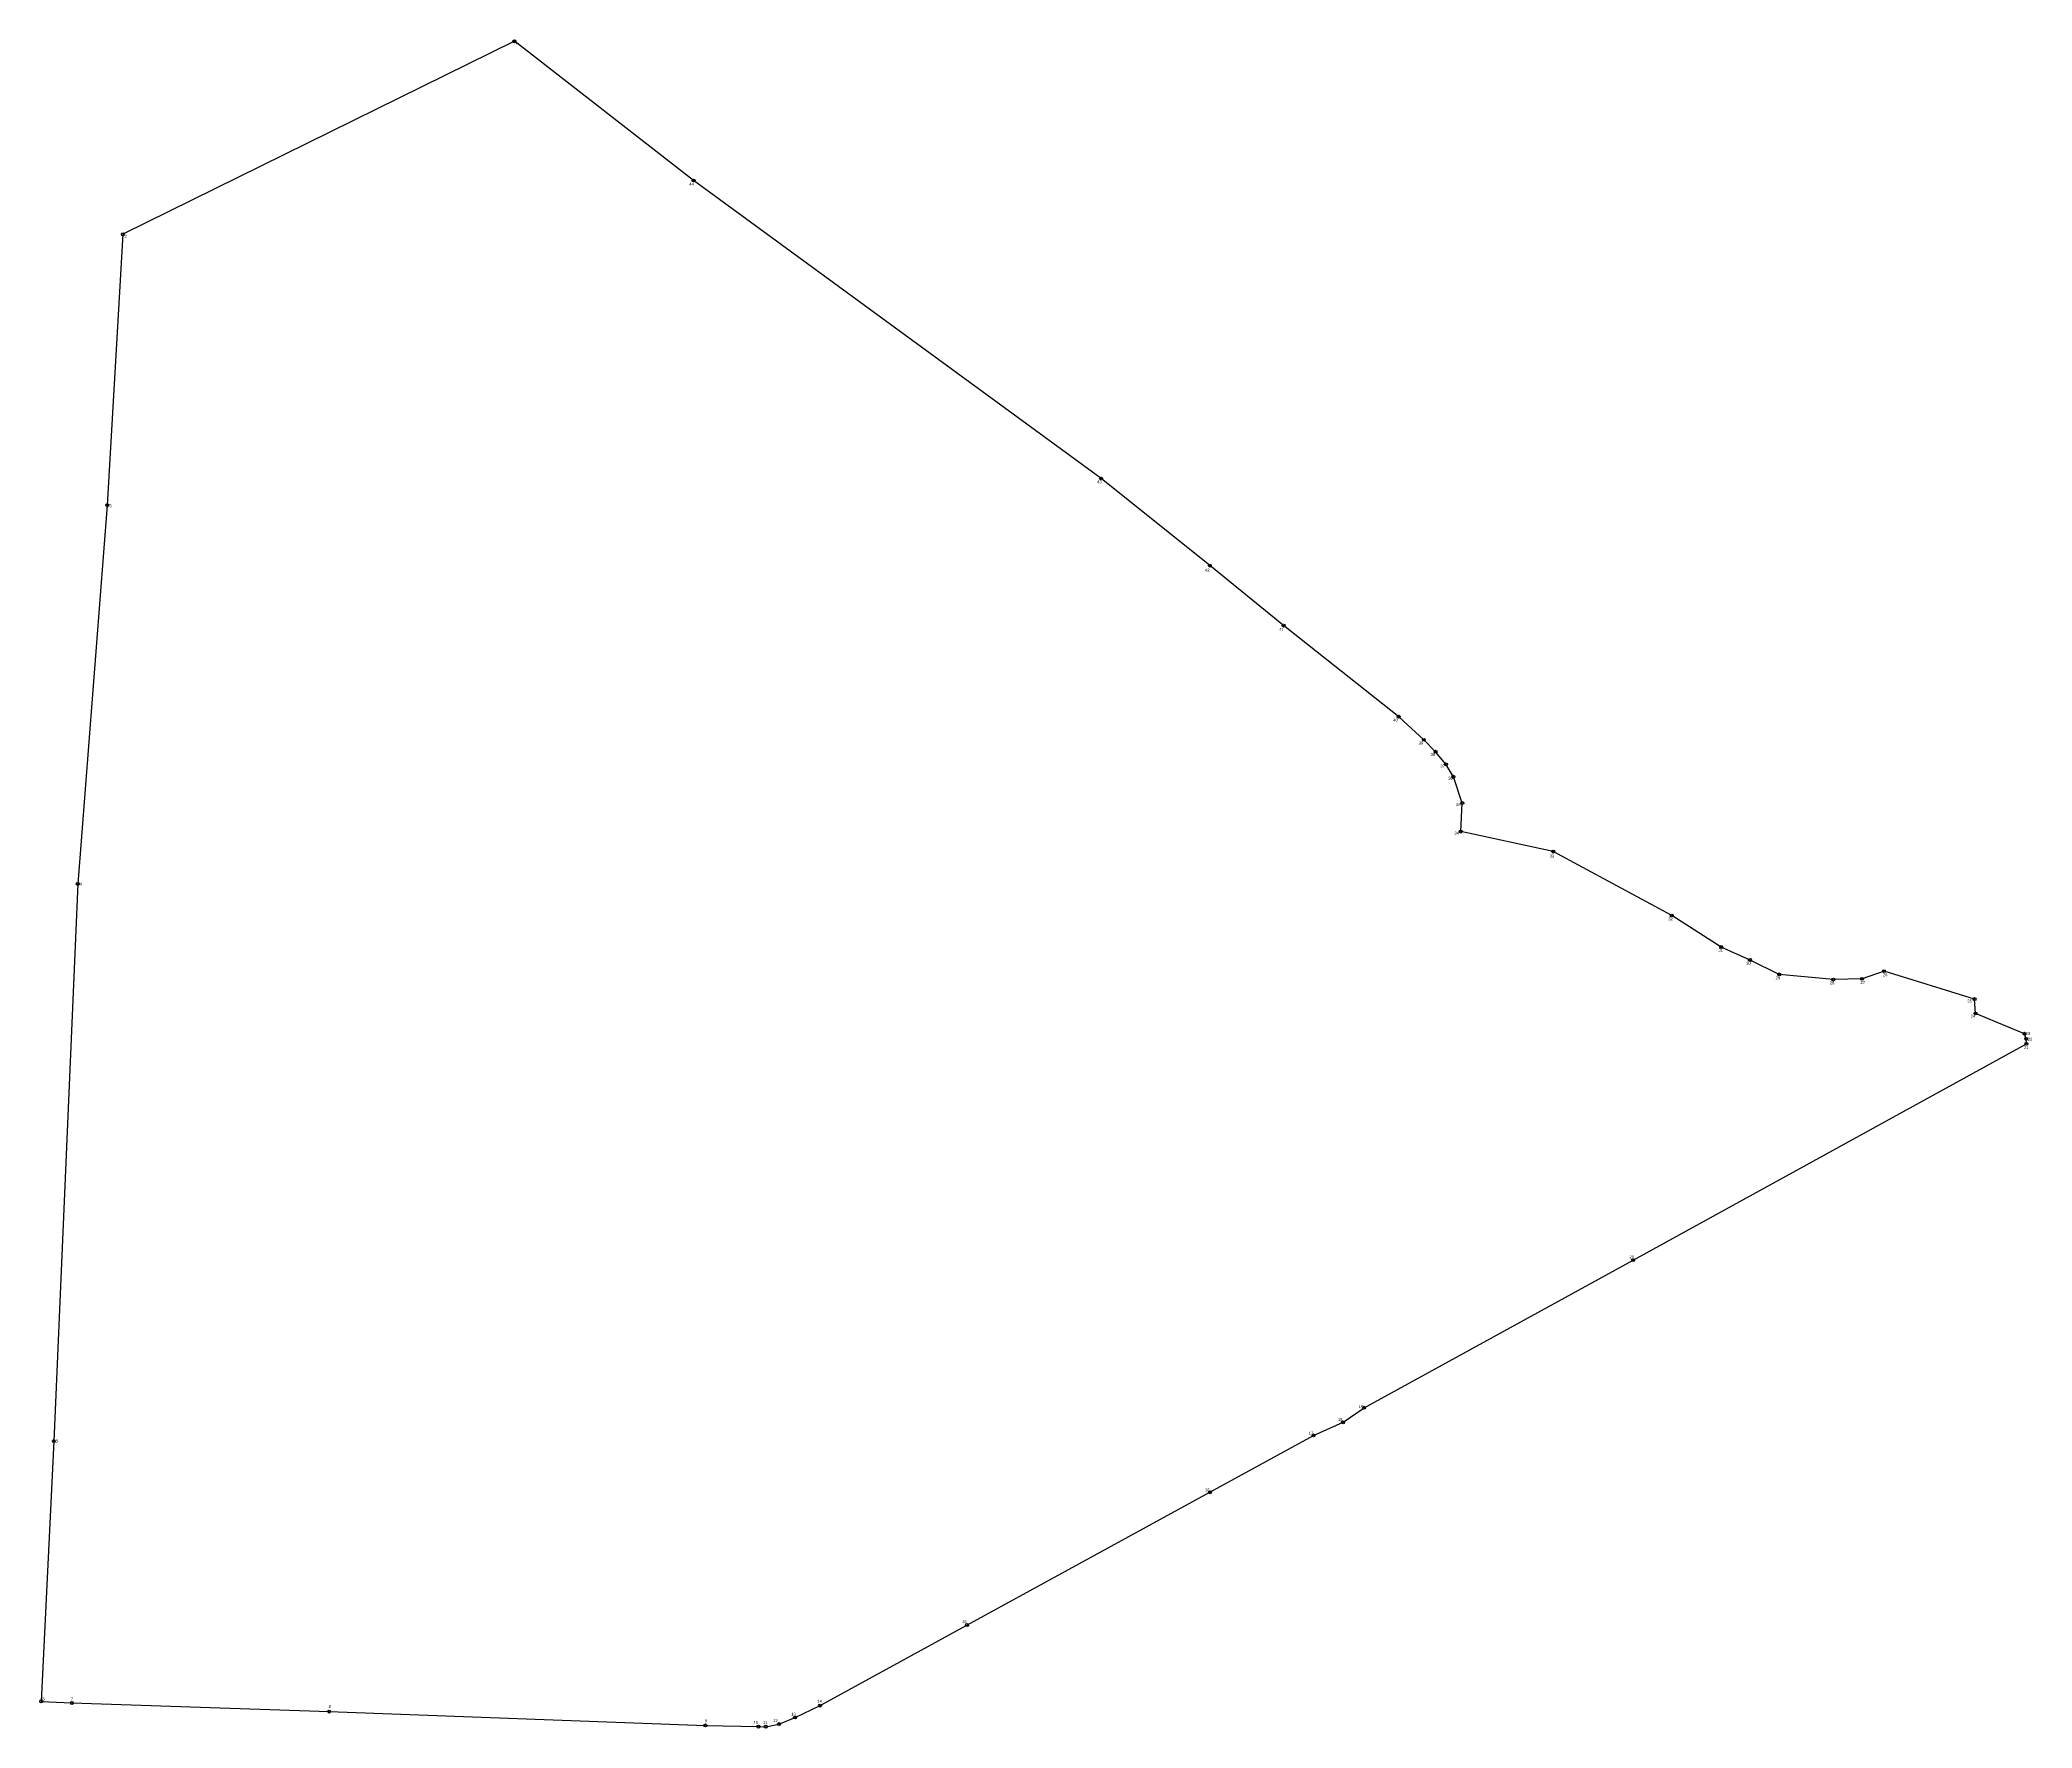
# Model space of a CAD drawing. Header units: millimetres. Extents: x 611760 to 612442, y 1361875 to 1362452.
import ezdxf
from ezdxf.enums import TextEntityAlignment as Align

# ---------------------------------------------------------------- set-up
doc = ezdxf.new("R2010")
doc.units = ezdxf.units.MM
doc.styles.get("Standard").update_dxf_attribs({"font": 'arial.ttf'})

msp = doc.modelspace()

# ---------------------------------------------------------------- linework, layer by layer
msp.add_lwpolyline([(611922.27, 1362451.96), (611788.27, 1362385.89), (611782.93, 1362293.14), (611772.84, 1362163.54), (611764.66, 1361972.83), (611760.36, 1361883.74), (611770.82, 1361883.19), (611858.89, 1361880.25), (611987.66, 1361875.5), (612005.8, 1361875.08), (612008.29, 1361875.07), (612012.83, 1361875.97), (612018.33, 1361878.21), (612026.9, 1361882.28), (612077.15, 1361909.87), (612160.35, 1361955.32), (612195.8, 1361974.77), (612205.9, 1361979.26), (612213.12, 1361984.23), (612305.18, 1362034.76), (612439.78, 1362108.84), (612439.7, 1362110.48), (612439.15, 1362112.26), (612422.39, 1362119.18), (612422.06, 1362124.12), (612391.07, 1362133.69), (612383.56, 1362131.05), (612373.75, 1362130.8), (612355.2, 1362132.58), (612345.19, 1362137.5), (612335.35, 1362141.95), (612318.41, 1362152.72), (612277.86, 1362174.62), (612246.2, 1362181.45), (612246.72, 1362191.2), (612243.67, 1362200.23), (612241.13, 1362204.49), (612237.57, 1362208.78), (612233.56, 1362212.87), (612224.94, 1362220.75), (612185.54, 1362251.96), (612160.32, 1362272.49), (612123.11, 1362302.32), (611983.63, 1362404.31)], close=True)
for centre in [(611922.27, 1362451.96), (611983.63, 1362404.31), (611788.27, 1362385.89), (612123.11, 1362302.32), (611782.93, 1362293.14), (612160.32, 1362272.49), (612185.54, 1362251.96), (612224.94, 1362220.75), (612233.56, 1362212.87), (612237.57, 1362208.78), (612241.13, 1362204.49), (612243.67, 1362200.23), (612246.72, 1362191.2), (612246.2, 1362181.45), (612277.86, 1362174.62), (611772.84, 1362163.54), (612318.41, 1362152.72), (612335.35, 1362141.95), (612345.19, 1362137.5), (612355.2, 1362132.58), (612373.75, 1362130.8), (612383.56, 1362131.05), (612391.07, 1362133.69), (612422.06, 1362124.12), (612422.39, 1362119.18), (612439.15, 1362112.26), (612439.7, 1362110.48), (612439.78, 1362108.84), (612305.18, 1362034.76), (612205.9, 1361979.26), (612213.12, 1361984.23), (611764.66, 1361972.83), (612195.8, 1361974.77), (612160.35, 1361955.32), (612077.15, 1361909.87), (611760.36, 1361883.74), (611770.82, 1361883.19), (611858.89, 1361880.25), (612012.83, 1361875.97), (612018.33, 1361878.21), (612026.9, 1361882.28), (611987.66, 1361875.5), (612005.8, 1361875.08), (612008.29, 1361875.07)]:
    msp.add_circle(centre, 0.5)

# ---------------------------------------------------------------- texts
for s, rotation, p in [('1', 90, (611922.79, 1362451.11)), ('44', 359.48807, (611982.91, 1362403.53)), ('2', 359.48807, (611789.26, 1362385.73)), ('43', 359.48807, (612122.54, 1362301.68)), ('3', 359.48807, (611784.04, 1362293.43)), ('42', 359.48807, (612159.42, 1362271.44)), ('41', 359.48807, (612184.81, 1362251.18)), ('40', 359.48807, (612223.85, 1362220.11)), ('39', 359.48807, (612232.59, 1362212.25)), ('38', 359.48807, (612236.67, 1362208.35)), ('37', 359.48807, (612239.99, 1362204.37)), ('36', 359.48807, (612242.67, 1362200.24)), ('35', 359.48807, (612245.31, 1362191.17)), ('34', 359.48807, (612244.8, 1362181.44)), ('33', 359.48807, (612277.41, 1362173.57)), ('4', 359.48807, (611773.85, 1362163.99)), ('32', 359.48807, (612317.98, 1362152.07)), ('31', 359.48807, (612335.14, 1362141.35)), ('30', 359.48807, (612344.65, 1362136.88)), ('29', 359.48807, (612354.74, 1362131.84)), ('28', 359.48807, (612373.3, 1362130.18)), ('27', 359.48807, (612383.8, 1362130.3)), ('26', 359.48807, (612391.44, 1362132.94)), ('25', 359.48807, (612420.36, 1362123.99)), ('24', 359.48807, (612421.51, 1362118.75)), ('23', 359.48807, (612440.32, 1362112.82)), ('22', 359.48807, (612441.06, 1362110.89)), ('21', 359.48807, (612439.77, 1362108.07)), ('20', 359.48807, (612304.7, 1362036.34)), ('18', 359.48807, (612204.91, 1361980.7)), ('19', 359.48807, (612212.01, 1361985.11)), ('5', 359.48807, (611765.71, 1361973.34)), ('17', 359.48807, (612194.93, 1361976.05)), ('16', 359.48807, (612159.46, 1361956.64)), ('15', 359.48807, (612076.3, 1361911.52)), ('6', 359.48807, (611761.15, 1361885.05)), ('7', 359.48807, (611770.84, 1361884.99)), ('14', 359.48807, (612026.74, 1361884.28)), ('8', 359.48807, (611859.09, 1361882.45)), ('9', 359.48807, (611987.82, 1361877.61)), ('10', 359.48807, (612004.88, 1361877.05)), ('11', 359.48807, (612008.18, 1361876.97)), ('12', 359.48807, (612011.61, 1361877.65)), ('13', 359.48807, (612017.78, 1361879.87))]:
    msp.add_text(s, height=1, rotation=rotation).set_placement(p, align=Align.TOP_CENTER)

doc.saveas('drawing.dxf')
